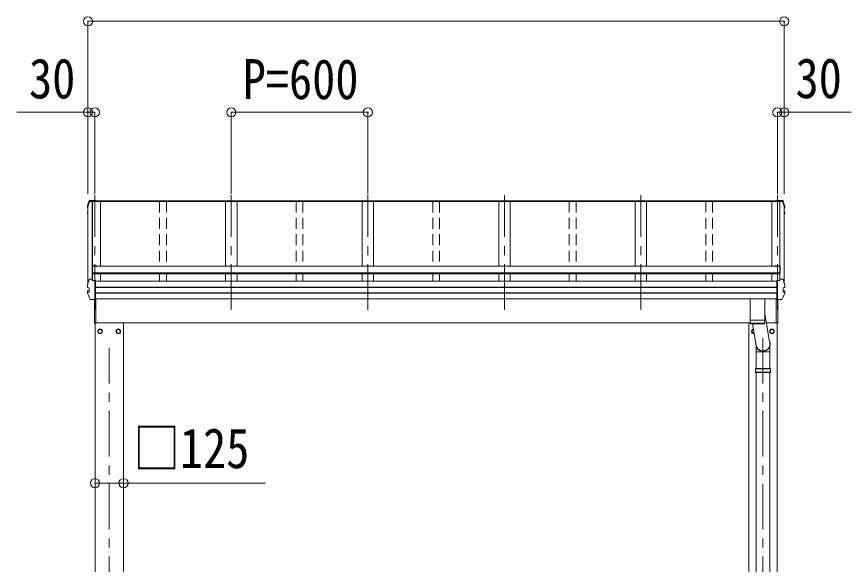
# Model space of a CAD drawing. Units: millimetres at full size, sheet at 1:40. Extents: x -11243 to 11243, y -7760 to 7760.
# Drawn here: x -6816 to -3148, y -2318 to 88 of the extents above; entities that cross this region are included whole.
import ezdxf
from ezdxf.enums import TextEntityAlignment as Align

# ---------------------------------------------------------------- set-up
doc = ezdxf.new("R2010")
doc.units = ezdxf.units.MM
doc.header["$LTSCALE"] = 40
doc.header["$PDMODE"] = 32
doc.header["$PDSIZE"] = 40
doc.linetypes.add('CHAIN1', pattern=[8, 5, -1, 1, -1])
doc.linetypes.add('DASHED1', pattern=[1.8, 1.2, -0.6])
doc.layers.add('0-3_ELV2', color=7, linetype='Continuous', lineweight=9)
doc.layers.add('0-6_OTH_LINE', color=6, linetype='Continuous', lineweight=9)
doc.styles.add('ＭＳ ゴシック', font='')
doc.styles.get('ＭＳ ゴシック').set_extended_font_data('MS Gothic')

msp = doc.modelspace()

# ---------------------------------------------------------------- linework, layer by layer
at = {"layer": '0-3_ELV2', "color": 6}
for p, q in [((-6502.71, 67.91), (-6502.71, -691.09)), ((-3442.71, 67.91), (-3442.71, -691.09)), ((-6502.71, -332.09), (-6816.05, -332.09)), ((-6502.71, -332.09), (-6502.71, -691.09)), ((-6472.71, -332.09), (-6472.71, -691.09)), ((-5872.71, -332.09), (-5872.71, -691.09)), ((-5272.71, -332.09), (-5872.71, -332.09)), ((-5272.71, -332.09), (-5272.71, -691.09)), ((-3472.71, -332.09), (-3472.71, -691.09)), ((-3442.71, -332.09), (-3442.71, -691.09)), ((-3147.84, -332.09), (-3442.71, -332.09)), ((-6346.71, -1961.92), (-6471.71, -1961.92)), ((-6346.71, -1961.92), (-5723.24, -1961.92))]:
    msp.add_line(p, q, dxfattribs=at)
at = {"layer": '0-3_ELV2', "color": 5, "linetype": 'CHAIN1'}
for p, q in [((-6472.66, -1199.93), (-6472.66, -695.75)), ((-5872.71, -1199.93), (-5872.71, -695.75)), ((-5272.71, -1199.93), (-5272.71, -695.75)), ((-4672.71, -1199.93), (-4672.71, -695.75)), ((-4072.71, -1199.93), (-4072.71, -695.75)), ((-3472.71, -1199.93), (-3472.71, -695.75)), ((-3536.21, -4724.45), (-3536.21, -1288.89)), ((-6409.21, -4724.45), (-6409.21, -1367.36))]:
    msp.add_line(p, q, dxfattribs=at)
at = {"layer": '0-3_ELV2', "color": 4}
for p, q in [((-6502.67, -737.73), (-6500.21, -728.96)), ((-6500.21, -728.96), (-6497.58, -720.3)), ((-6447.71, -724.27), (-6496.15, -724.27)), ((-6483.69, -724.12), (-6496.1, -724.12)), ((-6495.96, -722.63), (-6483.91, -722.63)), ((-6494.72, -719.01), (-6469.71, -719.01)), ((-6494.72, -719.02), (-6494.72, -719.01)), ((-6494.72, -719.01), (-6494.72, -719.01)), ((-6483.91, -721.54), (-6483.53, -724.03)), ((-6483.91, -722.63), (-6483.91, -721.54)), ((-6469.71, -721.54), (-6483.91, -721.54)), ((-6483.91, -722.63), (-6483.69, -724.12)), ((-6483.69, -724.12), (-6483.69, -723.78)), ((-6483.61, -724.27), (-6483.61, -1067.61)), ((-6472.71, -724.03), (-6483.53, -724.03)), ((-6483.01, -724.27), (-6483.01, -1071.56)), ((-3472.71, -723.37), (-6472.71, -723.37)), ((-3472.71, -724.27), (-6472.71, -724.27)), ((-6469.71, -723.37), (-6469.71, -719.01)), ((-3475.71, -721.09), (-6469.71, -721.09)), ((-6447.71, -724.19), (-6447.71, -1008.45)), ((-5897.71, -724.19), (-5897.71, -1008.45)), ((-5847.71, -724.19), (-5847.71, -1008.45)), ((-5297.66, -724.19), (-5297.66, -1008.45)), ((-5247.66, -724.19), (-5247.66, -1008.45)), ((-4697.71, -724.19), (-4697.71, -1008.45)), ((-4647.71, -724.19), (-4647.71, -1008.45)), ((-4097.71, -724.19), (-4097.71, -1008.45)), ((-4047.71, -724.19), (-4047.71, -1008.45)), ((-3497.71, -724.19), (-3497.71, -1008.45)), ((-3497.71, -724.27), (-3449.28, -724.27)), ((-3450.71, -719.01), (-3475.71, -719.01)), ((-3475.71, -723.37), (-3475.71, -719.01)), ((-3475.71, -721.54), (-3461.51, -721.54)), ((-3472.71, -724.03), (-3461.89, -724.03)), ((-3462.41, -724.27), (-3462.41, -1071.56)), ((-3461.51, -721.54), (-3461.89, -724.03)), ((-3461.81, -724.27), (-3461.81, -1067.61)), ((-3461.51, -722.63), (-3461.74, -724.12)), ((-3461.74, -724.12), (-3461.74, -723.78)), ((-3461.74, -724.12), (-3449.32, -724.12)), ((-3461.51, -722.63), (-3461.51, -721.54)), ((-3449.47, -722.63), (-3461.51, -722.63)), ((-3450.71, -719.02), (-3450.71, -719.01)), ((-3450.71, -719.01), (-3450.71, -719.01)), ((-6505.03, -750.94), (-6505.03, -746.89)), ((-6504.99, -746.58), (-6502.67, -737.73)), ((-6503.97, -752.22), (-6502.71, -752.46)), ((-6502.71, -750.94), (-6503.48, -750.79)), ((-6502.71, -750.59), (-6503.4, -750.45)), ((-6502.71, -747.64), (-6502.71, -1084.42)), ((-3442.71, -747.64), (-3442.71, -1084.42)), ((-3442.71, -750.59), (-3442.03, -750.45)), ((-3442.71, -750.94), (-3441.94, -750.79)), ((-3441.45, -752.22), (-3442.71, -752.46)), ((-3440.4, -750.94), (-3440.4, -746.89)), ((-6505.13, -775.98), (-6505.13, -771.91)), ((-6502.71, -774.44), (-6504.08, -774.7)), ((-6503.55, -770.45), (-6503.54, -770.45)), ((-6502.71, -775.96), (-6503.55, -776.13)), ((-6502.71, -770.35), (-6503.54, -770.45)), ((-3442.71, -770.35), (-3441.88, -770.45)), ((-3442.71, -774.44), (-3441.35, -774.7)), ((-3442.71, -775.96), (-3441.87, -776.13)), ((-3441.88, -770.45), (-3441.88, -770.45)), ((-3440.3, -775.98), (-3440.3, -771.91)), ((-6484.81, -1008.42), (-6484.81, -1037.88)), ((-6462.81, -1006.42), (-6482.81, -1006.42)), ((-6482.81, -1042.47), (-6482.81, -1007.95)), ((-6462.81, -1007.95), (-6482.81, -1007.95)), ((-3462.61, -1008.58), (-6482.81, -1008.58)), ((-6462.81, -1006.42), (-6462.81, -1008.58)), ((-3482.61, -1006.42), (-3462.61, -1006.42)), ((-3482.61, -1006.42), (-3482.61, -1008.59)), ((-3482.61, -1007.96), (-3462.61, -1007.96)), ((-3462.61, -1042.47), (-3462.61, -1007.96)), ((-3460.61, -1008.42), (-3460.61, -1037.89)), ((-6482.81, -1037.88), (-6484.81, -1037.88)), ((-3462.61, -1037.61), (-6482.81, -1037.61)), ((-3462.61, -1039.36), (-6482.81, -1039.36)), ((-3462.61, -1042.47), (-6482.81, -1042.47)), ((-6447.71, -1040.43), (-6447.71, -1074.09)), ((-5897.71, -1042.47), (-5897.71, -1074.09)), ((-5847.71, -1042.47), (-5847.71, -1074.09)), ((-5297.66, -1042.47), (-5297.66, -1074.09)), ((-5247.66, -1042.47), (-5247.66, -1074.09)), ((-4697.71, -1042.47), (-4697.71, -1074.09)), ((-4647.71, -1042.47), (-4647.71, -1074.09)), ((-4097.71, -1042.47), (-4097.71, -1074.09)), ((-4047.71, -1042.47), (-4047.71, -1074.09)), ((-3497.71, -1042.47), (-3497.71, -1073.95)), ((-3462.61, -1037.89), (-3460.61, -1037.89)), ((-6505.03, -1100.99), (-6505.03, -1093.6)), ((-6495.96, -1065.29), (-6483.91, -1065.29)), ((-6483.69, -1066.78), (-6483.91, -1065.29)), ((-6483.69, -1066.78), (-6483.69, -1067.13)), ((-6482.96, -1071.92), (-6483.69, -1067.13)), ((-6482.98, -1071.92), (-6483.53, -1068.24)), ((-6483.53, -1071.92), (-6483.53, -1068.24)), ((-6469.71, -1154.33), (-6469.71, -1071.92)), ((-3475.71, -1074.09), (-6469.71, -1074.09)), ((-3475.71, -1072.23), (-3475.71, -1071.92)), ((-3475.71, -1073.54), (-3475.71, -1072.23)), ((-3475.71, -1153.47), (-3475.71, -1073.54)), ((-3462.47, -1071.92), (-3461.74, -1067.13)), ((-3462.45, -1071.92), (-3461.89, -1068.24)), ((-3461.89, -1071.92), (-3461.89, -1068.24)), ((-3461.74, -1066.78), (-3461.51, -1065.29)), ((-3461.74, -1066.78), (-3461.74, -1067.13)), ((-3449.47, -1065.29), (-3461.51, -1065.29)), ((-3440.4, -1100.99), (-3440.4, -1093.6)), ((-6505.13, -1126.03), (-6505.13, -1118.64)), ((-6504.08, -1117.36), (-6498.12, -1116.21)), ((-6503.54, -1124.74), (-6503.55, -1124.75)), ((-6503.54, -1124.74), (-6497.14, -1123.05)), ((-6503.4, -1102.46), (-6503.4, -1102.46)), ((-6497.14, -1103.23), (-6503.4, -1102.46)), ((-6497.71, -1103.37), (-6497.71, -1122.58)), ((-6497.14, -1103.23), (-6497.14, -1103.23)), ((-6497.14, -1123.05), (-6497.14, -1123.05)), ((-3475.71, -1100.62), (-6469.71, -1100.62)), ((-3475.71, -1101.51), (-6469.71, -1101.51)), ((-3475.71, -1124.73), (-6469.71, -1124.73)), ((-3475.71, -1126.66), (-6469.71, -1126.66)), ((-3448.28, -1103.23), (-3442.03, -1102.46)), ((-3448.28, -1103.23), (-3448.28, -1103.23)), ((-3441.88, -1124.74), (-3448.28, -1123.05)), ((-3448.28, -1123.05), (-3448.28, -1123.05)), ((-3447.71, -1103.37), (-3447.71, -1122.58)), ((-3441.35, -1117.36), (-3447.31, -1116.21)), ((-3442.02, -1102.46), (-3442.03, -1102.46)), ((-3441.88, -1124.74), (-3441.88, -1124.75)), ((-3440.3, -1126.03), (-3440.3, -1118.64)), ((-6469.71, -1154.33), (-6490.36, -1154.33)), ((-6474.71, -1258.52), (-6474.71, -1154.33)), ((-6474.21, -1258.92), (-6474.21, -1154.33)), ((-3475.71, -1151.69), (-6469.71, -1151.69)), ((-6467.71, -1151.69), (-6467.71, -1256.52)), ((-3477.71, -1151.69), (-3477.71, -1256.52)), ((-3475.71, -1154.33), (-3475.71, -1153.47)), ((-3475.71, -1154.33), (-3455.07, -1154.33)), ((-3471.21, -1258.92), (-3471.21, -1154.33)), ((-3470.71, -1258.52), (-3470.71, -1154.33)), ((-6474.21, -1258.92), (-6474.22, -1258.99)), ((-6474.21, -1258.92), (-6474.21, -1258.92)), ((-6472.71, -1256.52), (-6467.71, -1256.52)), ((-6472.71, -1259.02), (-6472.71, -1256.52)), ((-3592.01, -1257.92), (-6472.71, -1257.92)), ((-6471.71, -1257.92), (-6471.71, -4557.92)), ((-6346.71, -4557.92), (-6346.71, -1257.92)), ((-3598.71, -4557.92), (-3598.71, -1257.92)), ((-3472.71, -1257.92), (-3521.48, -1257.92)), ((-3472.71, -1256.52), (-3477.71, -1256.52)), ((-3473.71, -1257.92), (-3473.71, -4557.92)), ((-3472.71, -1259.02), (-3472.71, -1256.52)), ((-3471.21, -1258.92), (-3471.21, -1258.92)), ((-3471.21, -1258.92), (-3471.21, -1258.99)), ((-6440.62, -1294.67), (-6440.72, -1294.67)), ((-6440.62, -1295.17), (-6440.72, -1295.17)), ((-6377.81, -1294.67), (-6377.71, -1294.67)), ((-6377.81, -1295.17), (-6377.71, -1295.17)), ((-3584.81, -1294.67), (-3584.71, -1294.67)), ((-3584.81, -1295.17), (-3584.71, -1295.17)), ((-3504.81, -1294.67), (-3504.71, -1294.67)), ((-3504.81, -1295.17), (-3504.71, -1295.17))]:
    msp.add_line(p, q, dxfattribs=at)
at = {"layer": '0-3_ELV2', "color": 4, "linetype": 'DASHED1'}
for p, q in [((-6187.71, -724.19), (-6187.71, -1008.58)), ((-6157.71, -724.19), (-6157.71, -1008.58)), ((-5587.71, -724.19), (-5587.71, -1008.58)), ((-5557.71, -724.19), (-5557.71, -1008.58)), ((-4987.71, -724.19), (-4987.71, -1008.58)), ((-4957.71, -724.19), (-4957.71, -1008.58)), ((-4387.71, -724.19), (-4387.71, -1008.58)), ((-4357.71, -724.19), (-4357.71, -1008.58)), ((-3787.71, -724.19), (-3787.71, -1008.58)), ((-3757.71, -724.19), (-3757.71, -1008.58)), ((-6187.71, -1042.47), (-6187.71, -1074.09)), ((-6157.71, -1042.47), (-6157.71, -1074.09)), ((-5587.71, -1042.47), (-5587.71, -1074.09)), ((-5557.71, -1042.47), (-5557.71, -1074.09)), ((-4987.71, -1042.47), (-4987.71, -1074.09)), ((-4957.71, -1042.47), (-4957.71, -1074.09)), ((-4387.71, -1042.47), (-4387.71, -1074.09)), ((-4357.71, -1042.47), (-4357.71, -1074.09)), ((-3787.71, -1042.47), (-3787.71, -1074.09)), ((-3757.71, -1042.47), (-3757.71, -1074.09))]:
    msp.add_line(p, q, dxfattribs=at)
at = {"layer": '0-3_ELV2'}
for p, q in [((-3592.21, -1245.23), (-3592.21, -1151.69)), ((-3528.21, -1151.69), (-3528.21, -1245.23)), ((-3592.21, -1245.23), (-3528.21, -1245.23)), ((-3592.21, -1246.23), (-3528.21, -1246.23)), ((-3591.98, -1259.28), (-3592.21, -1246.23)), ((-3587.71, -1245.23), (-3587.7, -1246.23)), ((-3532.71, -1245.23), (-3532.73, -1246.23)), ((-3528.21, -1246.23), (-3528.44, -1259.28)), ((-3528.21, -1218.05), (-3507.78, -1339.09)), ((-3528.44, -1259.23), (-3591.99, -1259.23)), ((-3588.99, -1262.23), (-3531.44, -1262.23)), ((-3566.86, -1347.7), (-3581.93, -1262.23)), ((-3566.06, -1457.93), (-3566.06, -1384.64)), ((-3538.9, -1384.98), (-3540.03, -1381.87)), ((-3533.3, -1384.36), (-3539.13, -1384.36)), ((-3533.53, -1384.98), (-3538.9, -1384.98)), ((-3533.53, -1384.98), (-3532.39, -1381.87)), ((-3506.06, -1384.64), (-3533.4, -1384.64)), ((-3506.36, -1457.93), (-3506.36, -1384.64)), ((-3506.06, -1384.64), (-3506.06, -1360.85)), ((-3569.21, -1459.93), (-3568.21, -1457.93)), ((-3569.21, -1459.93), (-3503.21, -1459.93)), ((-3569.21, -1473.93), (-3569.21, -1459.93)), ((-3568.21, -1457.93), (-3504.21, -1457.93)), ((-3503.21, -1459.93), (-3504.21, -1457.93)), ((-3503.21, -1473.93), (-3503.21, -1459.93)), ((-3569.21, -1473.93), (-3503.21, -1473.93)), ((-3569.21, -1473.93), (-3568.21, -1475.93)), ((-3504.21, -1475.93), (-3568.21, -1475.93)), ((-3566.06, -2587.93), (-3566.06, -1475.93)), ((-3506.36, -2587.93), (-3506.36, -1475.93)), ((-3503.21, -1473.93), (-3504.21, -1475.93))]:
    msp.add_line(p, q, dxfattribs=at)
at = {"layer": '0-3_ELV2', "color": 4}
for points in [[(-6497.57, -720.29), (-6497.45, -719.99), (-6497.28, -719.73), (-6497.06, -719.5), (-6496.81, -719.32), (-6496.53, -719.19), (-6496.26, -719.11), (-6496.03, -719.07), (-6495.8, -719.05), (-6495.54, -719.03), (-6495.26, -719.02), (-6494.95, -719.01), (-6494.64, -719.01)], [(-6469.71, -723.04), (-6472.71, -723.04), (-6472.71, -724.04)], [(-3475.71, -723.04), (-3472.71, -723.04), (-3472.71, -724.04)], [(-3447.85, -720.29), (-3447.97, -719.99), (-3448.14, -719.73), (-3448.36, -719.5), (-3448.62, -719.32), (-3448.89, -719.19), (-3449.16, -719.11), (-3449.4, -719.07), (-3449.63, -719.05), (-3449.88, -719.03), (-3450.17, -719.02), (-3450.47, -719.01), (-3450.79, -719.01)], [(-3440.44, -746.58), (-3442.76, -737.73), (-3445.22, -728.96), (-3447.84, -720.3)], [(-6504.99, -746.58), (-6505.03, -746.84), (-6505.03, -746.89)], [(-3440.44, -746.58), (-3440.4, -746.84), (-3440.4, -746.89)], [(-6502.71, -782.18), (-6503.63, -779.94), (-6505.04, -776.45)], [(-3442.71, -782.18), (-3441.79, -779.94), (-3440.39, -776.45)], [(-6504.99, -1093.29), (-6505.03, -1093.55), (-6505.03, -1093.6)], [(-6469.71, -1071.92), (-6483.91, -1071.92), (-6483.91, -1065.29)], [(-3475.71, -1071.92), (-3461.51, -1071.92), (-3461.51, -1065.29)], [(-3440.44, -1093.29), (-3440.4, -1093.55), (-3440.4, -1093.6)], [(-6505.02, -1126.53), (-6505.09, -1126.37), (-6505.13, -1126.19), (-6505.13, -1126.01)], [(-6505.04, -1126.51), (-6502.18, -1133.33), (-6499.23, -1140.06), (-6496.2, -1146.71), (-6493.07, -1153.27)], [(-6505.03, -1101.03), (-6505.03, -1100.94), (-6504.99, -1100.68)], [(-6503.48, -1102.45), (-6503.76, -1102.37), (-6504, -1102.3), (-6504.24, -1102.2), (-6504.52, -1102.03), (-6504.78, -1101.76), (-6504.96, -1101.41), (-6505.01, -1101.03)], [(-6504.23, -1126.72), (-6504.32, -1126.4), (-6504.35, -1126.04), (-6504.3, -1125.68), (-6504.19, -1125.35), (-6504.02, -1125.07), (-6503.8, -1124.86), (-6503.55, -1124.75)], [(-6503.4, -1102.46), (-6503.63, -1102.39), (-6503.83, -1102.24), (-6504, -1102.02), (-6504.12, -1101.75), (-6504.19, -1101.44), (-6504.2, -1101.11), (-6504.15, -1100.79)], [(-6497.71, -1103.37), (-6497.73, -1103.25), (-6497.76, -1103.16)], [(-6497.14, -1103.23), (-6497.06, -1103.26), (-6496.99, -1103.31), (-6496.92, -1103.39), (-6496.88, -1103.48), (-6496.85, -1103.59), (-6496.84, -1103.71)], [(-6497.14, -1123.05), (-6497.06, -1123.01), (-6496.99, -1122.95), (-6496.92, -1122.87), (-6496.88, -1122.76), (-6496.85, -1122.65), (-6496.84, -1122.53)], [(-3440.39, -1126.51), (-3443.24, -1133.33), (-3446.19, -1140.06), (-3449.23, -1146.71), (-3452.35, -1153.27)], [(-3448.28, -1103.23), (-3448.36, -1103.26), (-3448.44, -1103.31), (-3448.5, -1103.39), (-3448.55, -1103.48), (-3448.58, -1103.59), (-3448.59, -1103.71)], [(-3448.28, -1123.05), (-3448.36, -1123.01), (-3448.44, -1122.95), (-3448.5, -1122.87), (-3448.55, -1122.76), (-3448.58, -1122.65), (-3448.59, -1122.53)], [(-3447.71, -1103.37), (-3447.7, -1103.25), (-3447.66, -1103.16)], [(-3442.02, -1102.46), (-3441.8, -1102.39), (-3441.59, -1102.24), (-3441.42, -1102.02), (-3441.3, -1101.75), (-3441.23, -1101.44), (-3441.23, -1101.11), (-3441.27, -1100.79)], [(-3441.94, -1102.45), (-3441.66, -1102.37), (-3441.42, -1102.3), (-3441.19, -1102.2), (-3440.91, -1102.03), (-3440.65, -1101.76), (-3440.47, -1101.41), (-3440.41, -1101.03)], [(-3441.2, -1126.72), (-3441.1, -1126.4), (-3441.08, -1126.04), (-3441.12, -1125.68), (-3441.24, -1125.35), (-3441.41, -1125.07), (-3441.63, -1124.86), (-3441.88, -1124.75)], [(-3440.4, -1101.03), (-3440.4, -1100.94), (-3440.44, -1100.68)], [(-3440.41, -1126.53), (-3440.33, -1126.37), (-3440.29, -1126.19), (-3440.3, -1126.01)], [(-6490.38, -1154.33), (-6490.76, -1154.33), (-6491.11, -1154.32), (-6491.42, -1154.3), (-6491.7, -1154.27), (-6492.01, -1154.19), (-6492.34, -1154.05), (-6492.65, -1153.84), (-6492.91, -1153.56), (-6493.09, -1153.22)], [(-3455.05, -1154.33), (-3454.67, -1154.33), (-3454.31, -1154.32), (-3454, -1154.3), (-3453.72, -1154.27), (-3453.42, -1154.19), (-3453.08, -1154.05), (-3452.78, -1153.84), (-3452.51, -1153.56), (-3452.34, -1153.22)], [(-6474.22, -1258.99), (-6474.22, -1259.02), (-6474.22, -1259.02)], [(-6474.22, -1259.02), (-6474.21, -1259.02), (-6472.71, -1259.02)], [(-3471.21, -1259.02), (-3471.21, -1259.02), (-3472.71, -1259.02)], [(-3471.21, -1258.99), (-3471.21, -1259.02), (-3471.21, -1259.02)], [(-3574.6, -1303.81), (-3576.21, -1304.74), (-3584.71, -1299.83), (-3584.71, -1290.02), (-3577.74, -1285.99)]]:
    msp.add_lwpolyline(points, dxfattribs=at)
for points in [[(-6449.21, -1285.11), (-6457.71, -1290.02), (-6457.71, -1299.83), (-6449.21, -1304.74), (-6440.71, -1299.83), (-6440.71, -1290.02)], [(-6369.21, -1285.11), (-6360.71, -1290.02), (-6360.71, -1299.83), (-6369.21, -1304.74), (-6377.71, -1299.83), (-6377.71, -1290.02)], [(-3496.21, -1285.11), (-3487.71, -1290.02), (-3487.71, -1299.83), (-3496.21, -1304.74), (-3504.71, -1299.83), (-3504.71, -1290.02)]]:
    msp.add_lwpolyline(points, close=True, dxfattribs=at)
at = {"layer": '0-3_ELV2'}
msp.add_lwpolyline([(-3539.02, -1384.64), (-3566.36, -1384.64), (-3566.36, -1360.85)], dxfattribs=at)
at = {"layer": '0-3_ELV2', "color": 4}
for centre, radius in [((-6449.21, -1294.92), 10), ((-6449.21, -1294.92), 8.5), ((-6369.21, -1294.92), 10), ((-6369.21, -1294.92), 8.5), ((-3496.21, -1294.92), 10), ((-3496.21, -1294.92), 8.5)]:
    msp.add_circle(centre, radius, dxfattribs=at)
for centre, radius, start, end in [((-6019.71, -870.29), 499.82, 162.96047, 166.14879), ((-6019.7, -870.29), 498.32, 162.94349, 166.12469), ((-6495.96, -724.33), 1.7, 89.95676, 162.90929), ((-3449.47, -724.33), 1.7, 17.09071, 90.04324), ((-3925.73, -870.29), 498.32, 13.87531, 17.05651), ((-3925.72, -870.29), 499.82, 13.85121, 17.03953), ((-6503.73, -750.94), 1.3, 166.2046, 259.10358), ((-3441.7, -750.94), 1.3, 280.89642, 13.7954), ((-6503.83, -771.91), 1.3, 100.9005, 179.9623), ((-6503.83, -775.98), 1.3, 100.8868, 201.66215), ((-6040.39, -591.41), 498.64, 201.74241, 202.00165), ((-6040.39, -591.06), 498.64, 201.78246, 202.00165), ((-3905.04, -591.06), 498.64, 337.99835, 338.21754), ((-3905.04, -591.41), 498.64, 337.99835, 338.25759), ((-3441.59, -775.98), 1.3, 338.33785, 79.1132), ((-3441.59, -771.91), 1.3, 0.0377, 79.0995), ((-6482.81, -1008.42), 2, 90, 180), ((-3462.61, -1008.42), 2, 0, 90), ((-6019.71, -1212.95), 499.82, 162.96047, 166.14879), ((-6495.96, -1066.99), 1.7, 89.95676, 162.90929), ((-3449.47, -1066.99), 1.7, 17.09071, 90.04324), ((-3925.72, -1212.95), 499.82, 13.85121, 17.03953), ((-6503.83, -1118.64), 1.3, 100.9005, 179.9623), ((-6498.21, -1115.72), 0.499, 280.91518, 359.94761), ((-3447.21, -1115.72), 0.499, 180.05239, 259.08482), ((-3441.59, -1118.64), 1.3, 0.0377, 79.0995), ((-6462.06, -1243.86), 12.15, 179.0404, 180.9596), ((-3483.36, -1243.86), 12.15, 359.0404, 0.9596), ((-6474.21, -1258.52), 0.5, 180, 269.5), ((-3471.21, -1258.52), 0.5, 270.5, 0), ((-6449.21, -1294.92), 8.6, 171.25399, 188.74601), ((-6449.21, -1294.92), 8.6, 111.25399, 128.74601), ((-6449.21, -1294.92), 8.6, 231.25399, 248.74601), ((-6449.21, -1294.92), 8.6, 51.25399, 68.74601), ((-6449.21, -1294.92), 8.6, 291.25399, 308.74601), ((-6449.21, -1294.92), 8.6, 1.66581, 8.74601), ((-6449.21, -1294.92), 8.6, 351.25399, 358.33419), ((-6369.21, -1294.92), 8.6, 171.25399, 178.33419), ((-6369.21, -1294.92), 8.6, 181.66581, 188.74601), ((-6369.21, -1294.92), 8.6, 111.25399, 128.74601), ((-6369.21, -1294.92), 8.6, 231.25399, 248.74601), ((-6369.21, -1294.92), 8.6, 51.25399, 68.74601), ((-6369.21, -1294.92), 8.6, 291.25399, 308.74601), ((-6369.21, -1294.92), 8.6, 351.25399, 8.74601), ((-3576.21, -1294.92), 10, 99.72185, 280.27854), ((-3576.21, -1294.92), 8.6, 171.25399, 178.33419), ((-3576.21, -1294.92), 8.6, 181.66581, 188.74601), ((-3576.21, -1294.92), 8.5, 99.67273, 280.32766), ((-3576.21, -1294.92), 8.6, 111.25399, 128.74601), ((-3576.21, -1294.92), 8.6, 231.25399, 248.74601), ((-3496.21, -1294.92), 8.6, 171.25399, 178.33419), ((-3496.21, -1294.92), 8.6, 181.66581, 188.74601), ((-3496.21, -1294.92), 8.6, 111.25399, 128.74601), ((-3496.21, -1294.92), 8.6, 231.25399, 248.74601), ((-3496.21, -1294.92), 8.6, 51.25399, 68.74601), ((-3496.21, -1294.92), 8.6, 291.25399, 308.74601), ((-3496.21, -1294.92), 8.6, 351.25399, 8.74601)]:
    msp.add_arc(centre, radius, start, end, dxfattribs=at)
at = {"layer": '0-3_ELV2'}
for centre, start, end in [((-3588.99, -1259.23), 181, 270), ((-3531.44, -1259.23), 269.95168, 359)]:
    msp.add_arc(centre, 3, start, end, dxfattribs=at)
for major_axis, ratio, start_param, end_param in [((31.85, 0), 0.984694, 2.9335503, 6.7858594), ((30.8, 0), 0.983336, 3.0411421, 6.6778673)]:
    msp.add_ellipse((-3536.21, -1350.74), major_axis=major_axis, ratio=ratio, start_param=start_param, end_param=end_param, dxfattribs=at)
at = {"layer": '0-3_ELV2', "color": 6}
for p in [(-6502.71, 67.91), (-3442.71, 67.91), (-6502.71, -332.09), (-6472.71, -332.09), (-5872.71, -332.09), (-5272.71, -332.09), (-3472.71, -332.09), (-3442.71, -332.09), (-6471.71, -1961.92), (-6346.71, -1961.92)]:
    msp.add_point(p, dxfattribs=at)
at = {"layer": '0-6_OTH_LINE'}
for p, q in [((-6502.71, 67.91), (-3442.71, 67.91)), ((-6472.71, -332.09), (-6502.71, -332.09)), ((-3442.71, -332.09), (-3472.71, -332.09))]:
    msp.add_line(p, q, dxfattribs=at)

# ---------------------------------------------------------------- texts
at = {"layer": '0-3_ELV2', "style": 'ＭＳ ゴシック', "width": 0.85}
for s, p in [('30', (-6761.87, -324)), ('P=600', (-5822.71, -327.09)), ('30', (-3393.02, -322.88)), ('□125', (-6302.79, -1948.54))]:
    msp.add_text(s, height=176, dxfattribs=at).set_placement(p, align=Align.BOTTOM_LEFT)

doc.saveas('drawing.dxf')
